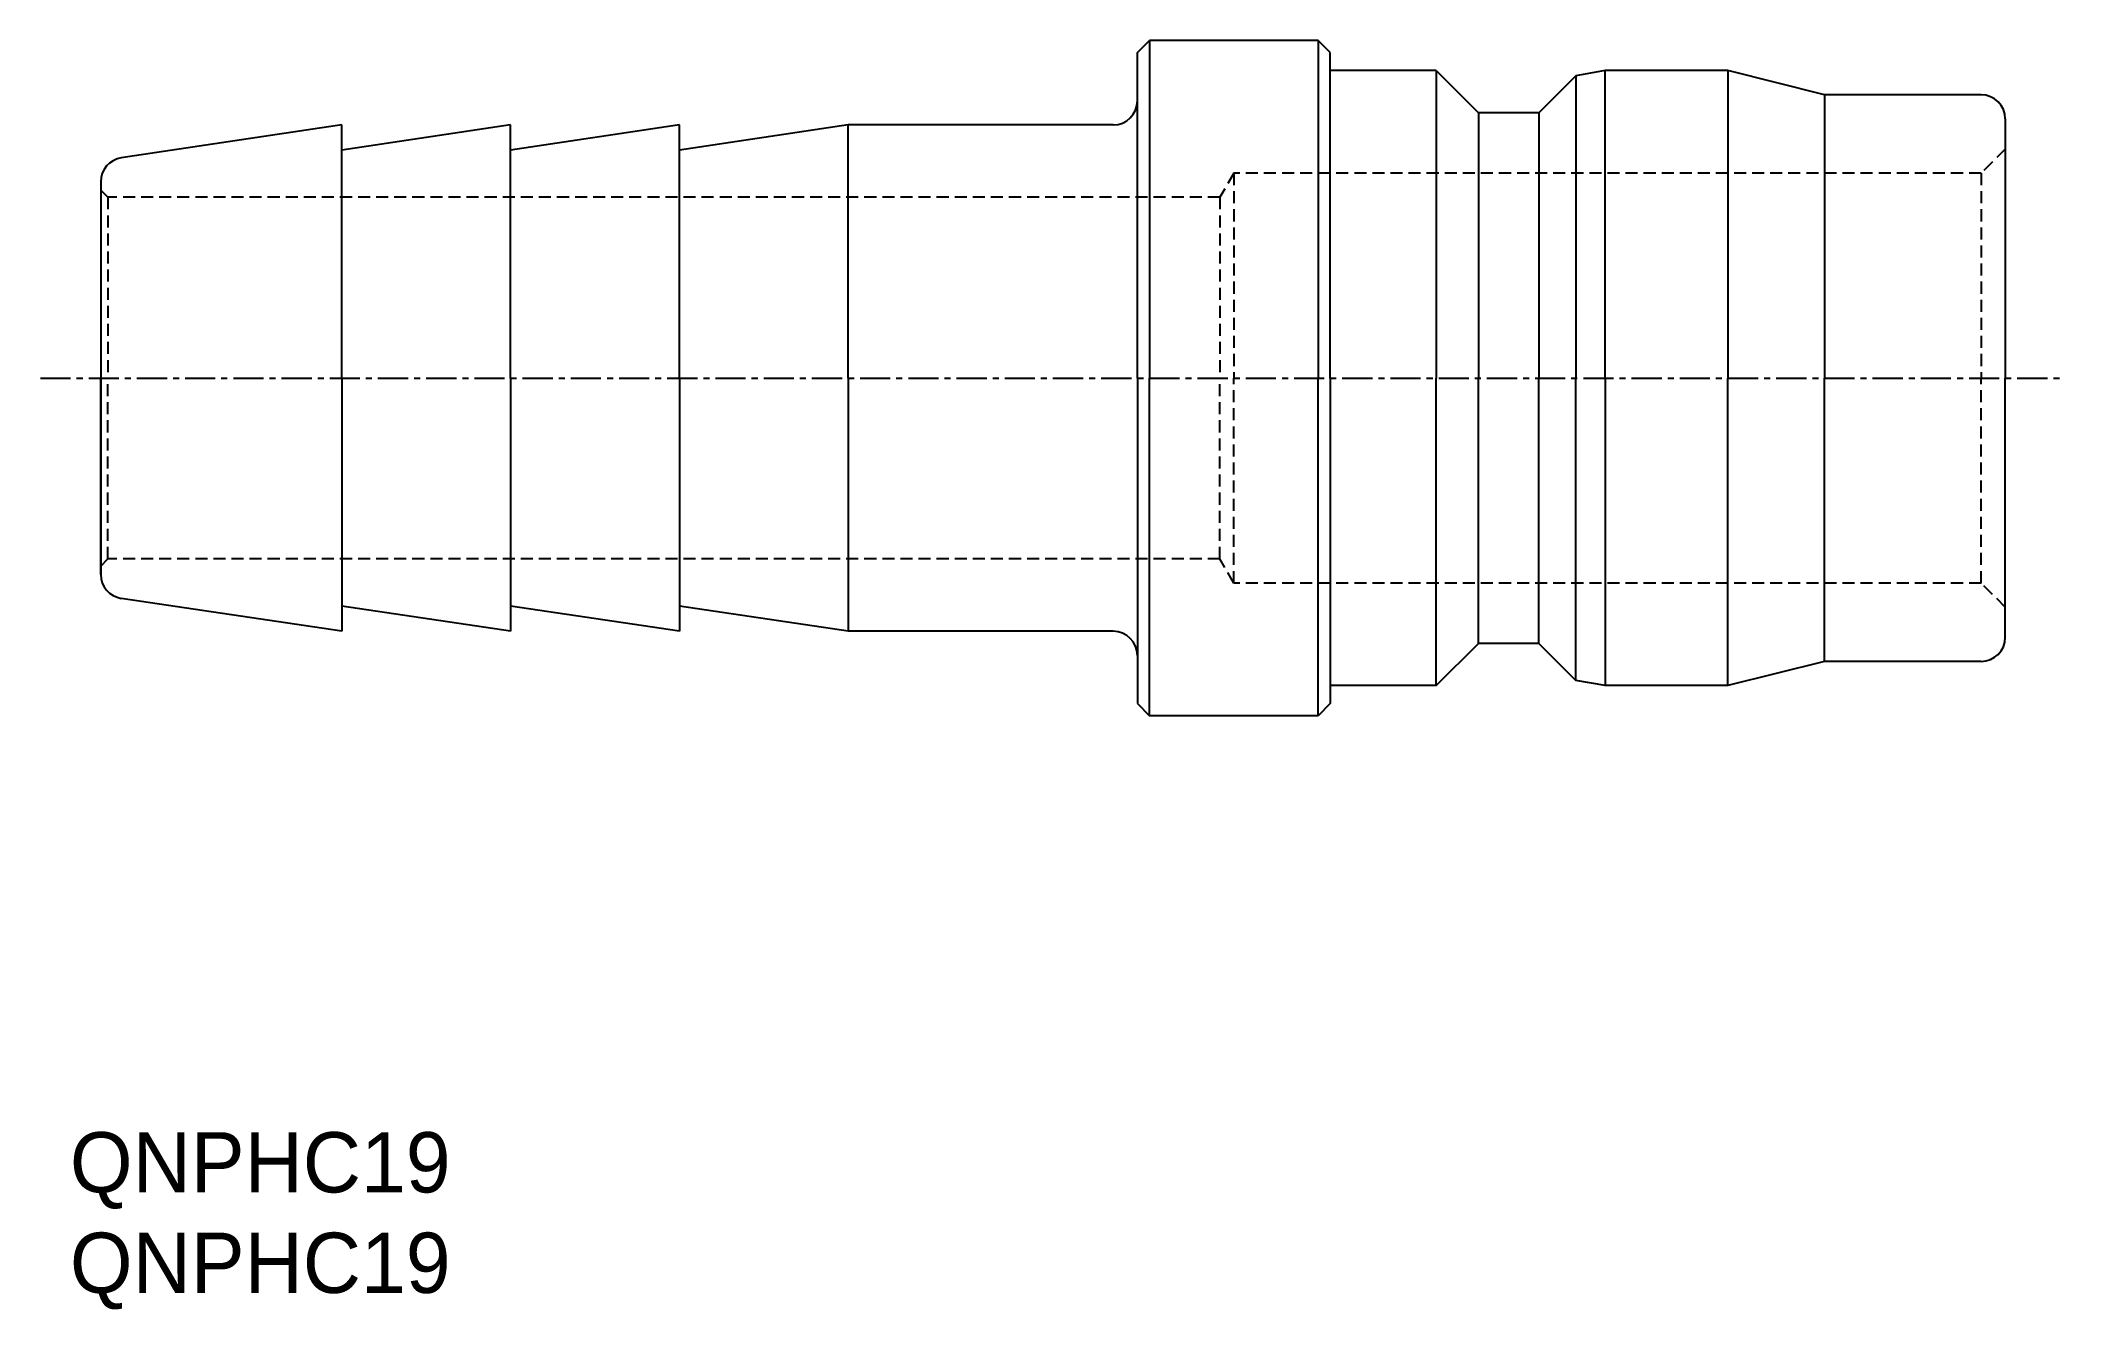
# Model space of a CAD drawing. Extents: x 132.5 to 216.5, y 188.2 to 240.9.
import ezdxf

# ---------------------------------------------------------------- set-up
doc = ezdxf.new("R2010")
doc.units = 0
doc.linetypes.add('CENTER', pattern=[2, 1.25, -0.25, 0.25, -0.25])
doc.linetypes.add('DASHED', pattern=[0.75, 0.5, -0.25])
doc.layers.get('0').update_dxf_attribs({"linetype": 'CONTINUOUS'})
doc.layers.add('CENTER', color=1, linetype='CENTER')

msp = doc.modelspace()

# ---------------------------------------------------------------- linework, layer by layer
for p, q in [((177.977, 240.356), (178.477, 240.856)), ((177.977, 238.356), (177.977, 240.356)), ((177.977, 226.856), (177.977, 240.356)), ((185.477, 240.856), (178.477, 240.856)), ((178.477, 240.856), (178.477, 226.856)), ((185.977, 240.356), (185.477, 240.856)), ((185.477, 240.856), (185.477, 226.856)), ((185.977, 239.606), (185.977, 240.356)), ((185.977, 226.856), (185.977, 240.356)), ((190.377, 239.606), (185.977, 239.606)), ((190.377, 239.606), (192.127, 237.856)), ((190.377, 239.606), (190.377, 226.856)), ((197.377, 239.606), (196.163, 239.392)), ((202.466, 239.606), (197.377, 239.606)), ((197.377, 226.856), (197.377, 239.606)), ((206.477, 238.606), (202.466, 239.606)), ((202.466, 239.606), (202.466, 226.856)), ((196.163, 239.392), (194.627, 237.856)), ((196.163, 239.392), (196.163, 226.856)), ((212.977, 238.606), (206.477, 238.606)), ((206.477, 238.606), (206.477, 226.856)), ((194.627, 237.856), (192.127, 237.856)), ((192.127, 237.856), (192.127, 226.856)), ((194.627, 237.856), (194.627, 226.856)), ((144.977, 237.356), (135.829, 235.989)), ((151.977, 237.356), (144.977, 236.31)), ((144.977, 236.31), (144.977, 237.356)), ((144.977, 226.856), (144.977, 237.356)), ((151.977, 236.31), (151.977, 237.356)), ((158.977, 237.356), (151.977, 236.31)), ((151.977, 226.856), (151.977, 237.356)), ((158.977, 236.31), (158.977, 237.356)), ((165.977, 237.356), (158.977, 236.31)), ((158.977, 226.856), (158.977, 237.356)), ((176.977, 237.356), (165.977, 237.356)), ((165.977, 226.856), (165.977, 237.356)), ((213.977, 237.606), (213.977, 226.856)), ((134.977, 235), (134.977, 226.856)), ((134.977, 226.856), (134.977, 218.712)), ((134.977, 218.712), (134.977, 226.856)), ((144.977, 226.856), (144.977, 216.356)), ((151.977, 226.856), (151.977, 216.356)), ((158.977, 226.856), (158.977, 216.356)), ((165.977, 226.856), (165.977, 216.356)), ((177.977, 226.856), (177.977, 213.356)), ((178.477, 212.856), (178.477, 226.856)), ((185.477, 212.856), (185.477, 226.856)), ((185.977, 226.856), (185.977, 213.356)), ((190.377, 214.106), (190.377, 226.856)), ((192.127, 215.856), (192.127, 226.856)), ((194.627, 215.856), (194.627, 226.856)), ((196.163, 214.32), (196.163, 226.856)), ((197.377, 226.856), (197.377, 214.106)), ((202.466, 214.106), (202.466, 226.856)), ((206.477, 215.106), (206.477, 226.856)), ((213.977, 216.106), (213.977, 226.856)), ((144.977, 216.356), (135.829, 217.723)), ((151.977, 216.356), (144.977, 217.402)), ((158.977, 216.356), (151.977, 217.402)), ((165.977, 216.356), (158.977, 217.402)), ((176.977, 216.356), (165.977, 216.356)), ((190.377, 214.106), (192.127, 215.856)), ((194.627, 215.856), (192.127, 215.856)), ((196.163, 214.32), (194.627, 215.856)), ((206.477, 215.106), (202.466, 214.106)), ((212.977, 215.106), (206.477, 215.106)), ((197.377, 214.106), (196.163, 214.32)), ((190.377, 214.106), (185.977, 214.106)), ((202.466, 214.106), (197.377, 214.106)), ((177.977, 213.356), (178.477, 212.856)), ((185.477, 212.856), (178.477, 212.856)), ((185.977, 213.356), (185.477, 212.856))]:
    msp.add_line(p, q)
at = {"color": 3, "linetype": 'DASHED'}
for p, q in [((213.977, 236.356), (212.977, 235.356)), ((181.977, 235.356), (181.4, 234.356)), ((212.977, 235.356), (181.977, 235.356)), ((181.977, 235.356), (181.977, 226.856)), ((212.977, 235.356), (212.977, 226.856)), ((134.977, 234.656), (135.277, 234.356)), ((181.4, 234.356), (135.277, 234.356)), ((135.277, 234.356), (135.277, 226.856)), ((181.4, 234.356), (181.4, 226.856)), ((135.277, 219.356), (135.277, 226.856)), ((181.4, 219.356), (181.4, 226.856)), ((181.977, 218.356), (181.977, 226.856)), ((212.977, 218.356), (212.977, 226.856)), ((134.977, 219.056), (135.277, 219.356)), ((181.4, 219.356), (135.277, 219.356)), ((181.977, 218.356), (181.4, 219.356)), ((212.977, 218.356), (181.977, 218.356)), ((213.977, 217.356), (212.977, 218.356))]:
    msp.add_line(p, q, dxfattribs=at)
for centre, start, end in [((212.977, 237.606), 0, 90), ((176.977, 238.356), 270, 0), ((135.977, 235), 98.5, 180), ((135.977, 218.712), 180, 261.5), ((176.977, 215.356), 0, 90), ((212.977, 216.106), 270, 0)]:
    msp.add_arc(centre, 1, start, end)
at = {"layer": 'CENTER', "color": 1, "linetype": 'CENTER'}
msp.add_line((132.477, 226.856), (216.477, 226.856), dxfattribs=at)

# ---------------------------------------------------------------- texts
for p in [(133.698, 193.085), (133.698, 188.918)]:
    msp.add_text('QNPHC19', height=2.5).set_placement(p)

doc.saveas('drawing.dxf')
